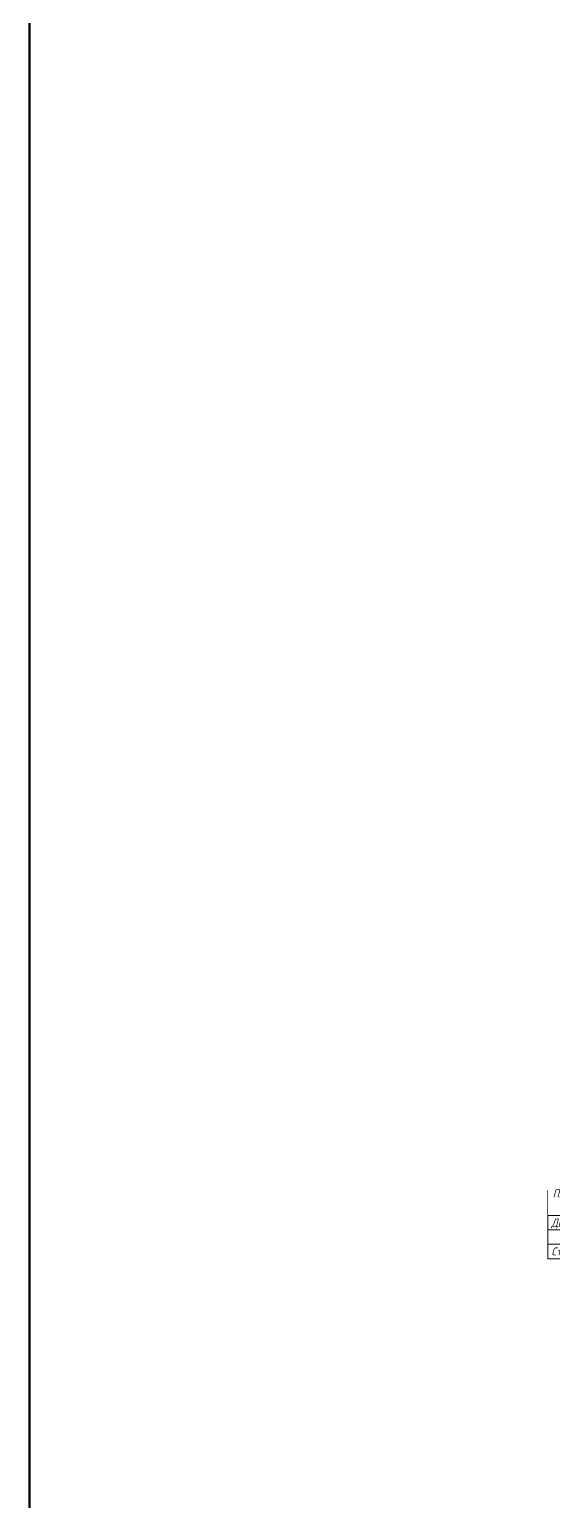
# Model space of a CAD drawing. Header units: millimetres. Extents: x 504091 to 2165846, y 135022 to 442887.
# Drawn here: x 1260123 to 1268310, y 245664 to 268656 of the extents above; entities that cross this region are included whole.
import ezdxf

# ---------------------------------------------------------------- set-up
doc = ezdxf.new("R2010")
doc.units = ezdxf.units.MM
for name, color, linetype, lineweight in [('Размер', 7, 'Continuous', 13), ('Размеры КР', 164, 'Continuous', 9), ('СПДС_+АР_Выноски', 4, 'Continuous', 9)]:
    doc.layers.add(name, color=color, linetype=linetype, lineweight=lineweight)
doc.styles.add('GOST 2.304_new', font='isocpeur.ttf', dxfattribs={"width": 0.9, "oblique": 15})

msp = doc.modelspace()

# ---------------------------------------------------------------- linework, layer by layer
at = {"layer": 'Размеры КР', "color": 1, "lineweight": 60}
msp.add_lwpolyline([(1260123.0692, 282473.5457), (1331263.6589, 282473.5457), (1331263.6589, 202751.1477), (1260123.0692, 202751.1477)], close=True, dxfattribs=at)
at = {"layer": 'СПДС_+АР_Выноски', "color": 251, "ltscale": 100, "true_color": 0x636466}
for p, q in [((1268217.6725, 249457.3726), (1268217.6725, 250524.586)), ((1271331.1584, 250132.3726), (1268217.6725, 250132.3726)), ((1271331.1584, 249907.3726), (1268217.6725, 249907.3726)), ((1271331.1584, 249682.3726), (1268217.6725, 249682.3726)), ((1272751.5662, 249457.3726), (1268217.6725, 249457.3726))]:
    msp.add_line(p, q, dxfattribs=at)

# ---------------------------------------------------------------- texts
at = {"layer": 'СПДС_+АР_Выноски', "color": 7, "ltscale": 100, "style": 'GOST 2.304_new', "oblique": 15, "width": 0.9}
for s, p in [('Двухслойная гидроизоляция ТЕХНОЭЛАСТ', (1268276.1406, 249957.3726)), ('Стены входной группы', (1268276.4008, 249507.3726))]:
    msp.add_text(s, height=125, dxfattribs=at).set_placement(p)

# ---------------------------------------------------------------- next in the draw order: texts
at = {"layer": 'Размер', "ltscale": 20, "insert": (1269901.6528, 250539.5421), "char_height": 125, "width": 3235.587807, "attachment_point": 2, "style": 'GOST 2.304_new', "bg_fill": 2}
msp.add_mtext('\\A1;Плиты теплоизоляционные минераловатные ТЕХНОНИКОЛЬ РОКЛАЙТ - 150 мм', dxfattribs=at)

doc.saveas('drawing.dxf')
